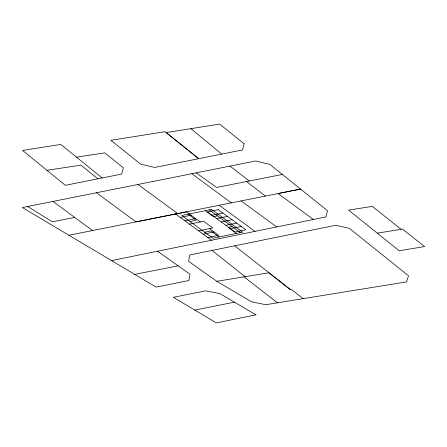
<?xml version="1.0" encoding="UTF-8"?>
<svg xmlns="http://www.w3.org/2000/svg" width="447" height="447" viewBox="0 0 447 447"><rect width="100%" height="100%" fill="white"/><g stroke="black" fill="none" stroke-linecap="round" stroke-linejoin="round"><path stroke-width="0.67" d="M175.66 214.074L186.528 211.861L200.306 221.924M180.253 217.432L191.12 215.214M184.851 220.784L195.713 218.566M212.018 215.242L222.885 213.029M189.981 221.488L196.188 220.22L187.952 214.208M217.471 215.884L213.577 216.678L205.341 210.666M189.444 224.137L203.569 221.259L212.755 227.964L198.63 230.848M216.611 218.6L227.478 216.382M221.204 221.952L232.071 219.734M225.796 225.305L236.664 223.092M204.681 232.222L210.883 230.954L219.119 236.966M232.166 226.618L228.272 227.411L236.508 233.423M203.223 234.2L214.091 231.982M230.389 228.657L241.257 226.445M207.816 237.553L218.684 235.34L209.498 228.629M212.046 250.426L189.657 254.991L188.606 261.333L216.823 281.297L251.577 301.82L265.809 304.698L406.502 281.895L408.513 275.777L349.353 228.367L335.663 225.254L212.046 250.426L245.073 276.676M111.566 260.595L325.874 216.94L327.517 210.733L269.804 164.384L255.656 160.987L22.35 207.548L156.126 287.103L188.897 280.532L189.953 274.19L157.551 251.236M194.836 310.101L234.435 302.166M102.19 177.951L60.758 144.431L22.573 150.421L65.312 185.304L121.707 174.067L123.4 167.837L104.732 152.88L76.498 157.171M68.955 235.262L300.552 189.064L278.107 193.545L313.336 219.488M282.336 174.453L216.594 187.461L196.166 172.866M74.71 217.432L52.366 221.813L27.58 206.497M134.692 274.357L178.185 265.842M216.823 281.297L268.971 272.771L290.41 289.617L291.45 289.46L303.122 298.657M401.088 229.311L402.417 229.099L424.65 246.571L399.182 250.745L348.548 210.09L372.373 206.391L401.088 229.311L377.257 233.144M46.929 170.285L80.957 165.155L97.848 178.822M241.095 200.927L276.71 226.953M219.248 205.274L255.002 231.378M209.241 209.867L240.397 232.63M137.95 184.477L177.738 213.565L136.028 221.868L96.479 192.746M175.559 214.001L211.492 240.24M191.78 173.727L231.345 202.865M52.981 201.429L92.529 230.551M230.009 166.105L249.247 180.996M246.537 181.532L265.384 196.077M244.034 276.855L277.436 302.809M234.664 245.816L290.41 289.617M190.852 128.652L221.762 154.092M244.118 143.761L242.458 149.957L154.723 167.469L140.576 164.094L110.917 140.308L165.044 131.709L198.714 158.691L166.116 132.563L219.645 124.104L244.118 143.761M211.543 209.397L181.75 215.476L212.917 238.234L242.71 232.155L211.543 209.397M218.292 209.671L207.425 211.889L234.982 232.015L245.85 229.797L218.292 209.671M255.941 314.844L216.359 322.896L173.335 297.322L205.614 290.852L219.851 293.562L255.941 314.844"/></g></svg>
